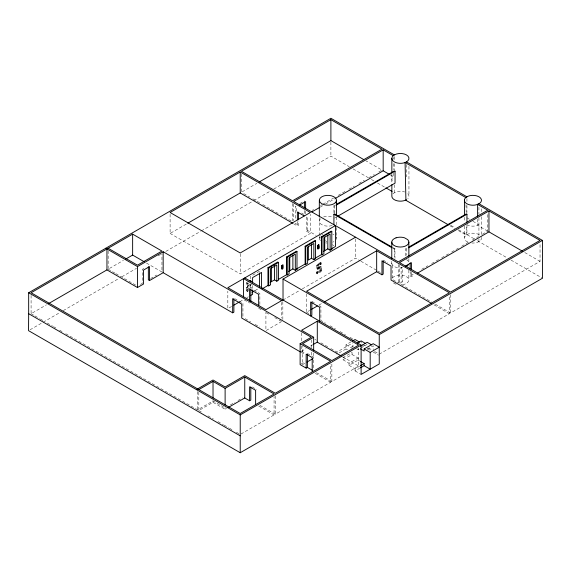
<?xml version="1.0" encoding="UTF-8"?>
<svg xmlns="http://www.w3.org/2000/svg" width="571" height="571" viewBox="0 0 571 571"><rect width="100%" height="100%" fill="white"/><g stroke="black" fill="none" stroke-linecap="round" stroke-linejoin="round"><path stroke-width="0.43" stroke-dasharray="2.85 2.14" d="M320.024 264.223L320.866 263.738L320.873 262.253L321.473 262.603L321.473 264.087L320.624 264.573L320.024 263.738L320.624 264.573M321.409 270.89L321.052 271.503A1.385 0.799 -60 0 1 320.567 271.939L317.19 273.88L316.591 273.53L316.577 271.989L317.362 271.532L317.968 272.303L317.362 271.532M393.312 173.156L393.005 176.874A8.551 4.932 0 0 0 393.005 181.806M249.134 282.731L247.065 284.415L246.458 284.065L246.458 282.588L249.099 281.046M31.091 295.378L31.091 313.7L46.415 304.85M108.155 250.883L108.155 269.205L123.457 260.369M170.108 214.239L170.108 233.432L187.06 223.646M242.204 191.806L256.857 183.348M30.092 329.767L42.432 322.644M43.203 322.194L60.176 312.401M63.26 310.617L118.789 278.555M121.873 276.778L136.533 268.313M158.124 255.851L161.208 254.066M165.84 251.397L200.549 231.355M201.32 230.912L252.996 201.078M253.767 200.628L270.733 190.835M273.816 189.051L330.894 156.104L349.245 166.696M143.821 268.506L142.307 269.376L142.307 283.337L139.545 284.929M150.616 278.541L156.661 275.051M299.882 203.526L304.414 200.906M312.094 210.435L313.629 209.55M320.538 205.56L322.073 204.675M322.843 204.225L333.592 198.023M338.196 195.361L345.112 191.371M348.945 189.158L354.327 186.053M358.931 183.391L364.305 180.286M368.916 177.631L374.291 174.526M378.894 171.864L381.963 170.094L365.961 160.851M320.21 207.145L324.82 204.482M325.584 204.04L334.799 198.722M293.508 223.711L297.37 225.945L298.576 225.245L298.576 220.884M333.914 212.612L333.914 205.796L335.448 204.91M307.641 230.477L307.641 216.516L306.434 217.216L306.434 231.176L307.641 230.477L316.134 235.38M334.442 218.122L336.74 216.794M170.108 233.432L240.227 273.916L310.346 233.432L310.346 214.239M259.505 271.239L250.548 276.414L250.548 279.94M246.458 284.065L247.307 283.573L247.914 283.923M247.364 285.671L249.755 284.287L250.362 284.636L247.971 286.021A1.385 0.799 -60 0 0 246.993 287.72L246.993 290.646A1.385 0.799 -60 0 0 247.122 291.139L247.479 291.346A1.385 0.799 -60 0 0 247.971 291.21L247.364 290.867A1.385 0.799 -60 0 1 246.879 290.996L246.522 290.789A1.385 0.799 -60 0 1 246.386 290.296L246.386 287.37A1.385 0.799 -60 0 1 247.364 285.671L247.971 286.021M251.233 284.137A1.235 0.714 -60 0 1 250.362 285.643L247.971 287.027L247.971 290.082L247.364 289.733L247.364 286.678L249.755 285.293A1.235 0.714 -60 0 0 250.598 284.065M247.364 289.733L250.748 287.363L251.354 288.127L250.748 287.363M251.354 287.713L250.569 288.162L249.962 287.813M232.668 298.869L233.882 298.169M248.713 290.082L247.357 290.867L247.964 291.217M255.03 290.56L258.763 288.412M231.576 306.477L227.836 308.64L227.836 291.189M239.813 301.724L243.553 299.561L249.598 303.051M246.9 297.634L248.328 296.806M321.416 270.882A1.385 0.799 -60 0 0 321.544 270.24L321.544 267.307A1.385 0.799 -60 0 0 320.567 266.743L318.175 268.12L317.569 267.77L317.569 265.151L320.024 263.738M317.569 265.151L318.175 265.501L320.624 264.087M317.569 267.77L319.96 266.393L320.567 266.743M320.873 262.253L317.569 264.145A1.235 0.714 -60 0 0 316.698 265.658L316.698 268.27A1.235 0.714 -60 0 0 317.569 268.777L319.96 267.399L320.567 267.749L320.567 270.804L317.968 272.303M317.569 268.777L318.175 269.127L320.567 267.749M317.362 271.953L319.96 270.454L320.567 270.804M316.577 271.989L317.183 272.338L317.968 271.882M316.591 273.53L319.967 271.575A1.385 0.799 -60 0 0 320.452 271.154L320.809 270.54A1.385 0.799 -60 0 0 320.938 269.89L320.938 266.957A1.385 0.799 -60 0 0 319.96 266.393M283.023 300.018L299.225 290.66M302.316 288.883L355.555 258.142L360.158 260.797M405.774 255.808L405.774 248.828L407.309 247.942M281.631 321.552L265.915 330.623L265.915 312.301M306.556 293.887L306.556 312.209L309.639 310.431M318.882 305.092L321.965 303.315M392.248 265.365L392.248 279.326L398.287 282.816L401.127 281.175L402.334 281.874L402.334 267.913L401.127 267.214L401.127 281.175M410.192 271.575L410.192 275.943L413.261 274.166M421.712 269.291L427.857 265.743M431.69 263.531L438.607 259.541M441.676 257.764L448.585 253.774M451.661 252.004L458.57 248.014M461.639 246.237L468.548 242.247M472.388 240.034L478.534 236.487M482.374 234.267L487.748 231.162L487.748 213.718M402.334 281.874L399.5 283.509L399.5 265.187M410.192 275.943L411.405 276.635L414.475 274.865M65.779 333.728L197.616 409.842L213.026 400.942L225.117 407.922M198.822 392.213L198.822 410.535L213.026 402.334L225.117 409.314L226.63 408.443M301.581 345.976L301.581 351.215L306.07 348.617M310.56 346.026L312.801 344.734M230.406 404.868L234.938 402.248M237.957 400.507L242.497 397.887M300.867 364.184L304.579 362.043M304.771 363.327L302.544 364.612L302.544 346.29M339.203 352.871L346.005 348.945L346.005 344.756L351.293 341.701M330.845 348.567L336.94 352.086L352.807 342.921M352.05 347.546L352.05 346.154L355.069 344.406M356.582 348.767L358.096 349.645L359.602 348.767M360.358 348.331L367.16 344.406L367.16 342.315M352.05 354.527L352.05 352.435L342.985 357.667L342.985 359.759L352.05 354.527L358.096 358.017L358.096 360.108L349.024 365.347L349.024 363.249L358.096 358.017M367.16 349.295L373.206 345.805L373.206 349.73M240.998 433.996L274.073 414.903L274.073 396.581M259.912 405.324L275.286 414.203L330.652 382.235L330.652 363.913M316.484 372.663L331.858 381.535L358.695 366.047L358.695 348.595M379.251 354.177L449.363 313.7L449.363 295.378M435.33 304.2L450.576 313.001L540.03 261.354L540.03 243.032M349.024 365.347L355.069 368.837L359.602 366.218M355.069 368.837L355.069 370.929L359.602 368.309M318.175 269.127A1.235 0.714 -60 0 1 317.305 268.62L317.305 266.007A1.235 0.714 -60 0 1 318.175 264.494L321.473 262.603M392.748 248.207L394.275 249.084L394.961 248.785L394.961 258.377M487.748 231.162L477.606 225.309L476.314 225.752A8.551 4.932 0 0 1 467.82 225.174L466.942 224.681M405.774 248.828L406.438 249.142L406.438 255.251M466.942 217.829L469.94 219.557M472.938 221.291L478.933 224.746M390.414 174.969L393.312 176.639M524.785 252.546L540.03 261.354M353.071 168.902L368.359 177.731M371.421 179.501L374.476 181.264M377.538 183.034L385.182 187.445M450.862 225.367L454.694 227.579M458.52 229.785L474.437 238.978M477.435 240.705L506.484 257.478M511.074 260.126L542.45 278.241M449.955 225.738L454.587 228.414M458.449 230.641L466.678 235.395L466.464 225.723M392.662 247.457L394.961 248.785M301.595 213.033L303.865 214.339M383.177 260.126L387.709 262.746M243.724 193.576L249.82 197.095M252.867 198.858L259.734 202.819M262.781 204.575L291.745 221.298M295.107 223.24L298.576 225.245M319.218 237.165L320.766 238.05M325.391 240.726L326.94 241.619M332.343 244.738L333.885 245.63M360.929 261.24L377.038 270.547M377.809 270.989L380.878 272.76M401.02 284.394L431.519 301.995M306.434 231.176L310.346 233.432M434.017 304.835L449.363 313.7M320.866 263.252L321.473 263.595M320.866 263.738L321.473 264.087M317.569 264.145L318.175 264.494M320.652 266.322L321.259 266.671M320.938 266.957L321.544 267.307M316.698 265.658L317.305 266.007M320.938 269.89L321.544 270.24M316.698 268.27L317.305 268.62M316.955 268.841L317.562 269.184M319.96 271.589L320.574 271.924M316.577 272.403L317.183 272.752L317.19 273.88M311.852 301.31L315.635 303.486M319.41 305.671L320.923 306.541L320.923 320.502L325.527 323.157M306.556 312.209L308.825 313.522M330.131 325.82L335.505 328.925M340.109 331.58L345.484 334.685M350.087 337.34L353.156 339.11M362.364 344.427L365.433 346.204M368.502 347.975L371.578 349.745M374.647 351.522L378.48 353.735M361.115 345.105L364.141 346.847M367.16 348.595L370.186 350.337M373.206 352.086L378.494 355.141M246.458 282.588L247.065 282.938L247.065 284.415M247.914 283.437L247.307 283.088L247.307 283.573M249.755 285.293L250.362 285.643M246.458 283.573L247.065 283.923M352.05 346.154L353.563 347.025M253.824 290.139L259.869 293.63L259.869 304.971M247.364 286.678L247.971 287.027M346.005 344.756L352.05 348.246M246.386 287.37L246.993 287.72M246.386 290.296L246.993 290.646M246.672 290.932L247.279 291.281M346.005 348.945L347.518 349.816M358.096 360.108L359.602 360.986M314.842 339.324L316.363 340.209M320.938 342.843L327.797 346.804M258.663 308.29L261.725 310.053M266.322 312.708L269.384 314.478M274.744 317.569L280.868 321.109M342.6 356.747L358.695 366.047M342.985 359.759L349.024 363.249M234.638 298.604L242.19 302.965M355.069 370.929L361.115 374.419M307.384 353.449L313.408 356.932L313.408 370.015M245.245 318.689L250.605 321.78M255.194 324.435L259.791 327.083M301.581 351.215L305.357 353.392M146.519 263.088L161.95 271.996L161.95 253.674M301.21 352.393L305.071 354.627M315.278 373.355L330.652 382.235M108.155 269.205L115.099 273.209M115.87 273.659L136.697 285.686M252.311 386.981L256.836 389.593M258.699 406.024L274.073 414.903M31.091 313.7L34.174 315.478M34.945 315.92L39.57 318.597M40.341 319.039L44.195 321.266M47.279 323.043L52.675 326.162M53.446 326.605L56.529 328.382M59.612 330.166L62.696 331.944M198.822 410.535L202.655 412.747M208.022 415.852L213.39 418.95M217.994 421.605L223.361 424.703M224.125 425.145L228.728 427.8M229.492 428.243L233.325 430.455M236.394 432.226L240.227 434.445M406.438 259.612L407.723 260.576A8.551 4.932 0 0 1 408.572 261.768M333.914 205.796L334.442 206.188L334.442 213.012M466 204.618L466.172 212.533M481.424 208.779L481.424 212.298M481.424 216.695L481.424 236.929M478.933 207.244L478.933 214.246M478.933 217.744L478.933 235.373M478.933 238.914L478.933 241.569M477.606 219.2L477.606 225.309M466.942 198.572L466.942 202.07M466.942 205.574L466.942 212.576M466.942 224.91L466.942 234.652M464.451 217.294L464.451 221.691M464.451 226.095L464.451 237.529M450.576 294.679L450.576 313.001M411.405 272.274L411.405 276.635M408.95 166.318L408.95 196.231M408.865 258.684L408.865 263.045M408.865 270.154L408.865 279.933M406.452 164.534L406.452 176.846M398.287 264.494L398.287 282.816M394.361 156.675L394.361 160.194M394.361 163.713L394.361 169.873M394.361 184.826L394.361 192.741M394.275 249.084L394.275 257.814M393.312 157.446L393.312 159.195M393.312 163.556L393.312 169.666M391.856 174.105L391.856 183.791M391.77 261.304L391.77 264.823M361.115 340.916L361.115 343.014M358.096 348.246L358.096 349.645M355.555 238.949L355.555 258.142M336.94 352.086L336.94 354.177M336.419 216.994L336.419 226.673M336.419 227.551L336.419 238.107M331.858 364.091L331.858 381.535M330.894 142.022L330.894 156.104M319.96 267.399L319.96 270.454M319.325 217.729L319.325 235.445M319.325 236.33L319.325 238.107M318.175 265.501L318.175 268.12M317.183 272.338L317.183 272.752M313.665 352.957L313.665 358.188M311.252 339.866L311.252 347.725M311.252 352.086L311.252 356.447M305.621 211.206L305.621 213.818M304.414 210.506L304.414 214.867M301.581 332.893L301.581 341.615M297.37 221.577L297.37 225.945M296.556 211.206L296.556 206.845L295.343 206.145L295.343 220.106M293.715 204.118L293.715 220.691M292.509 203.419L292.509 220.87M282.838 301.659L282.838 320.852M281.631 302.352L281.631 318.061M275.286 395.881L275.286 414.203M252.603 285.529L252.603 289.054M250.548 284.344L250.548 288.748M242.946 303.401L242.946 316.491M241.433 173.934L241.433 192.256M240.227 253.845L240.227 273.916M225.117 407.573L225.117 409.314M213.026 400.592L213.026 402.334M197.616 391.52L197.616 409.842M481.396 237.4A8.551 4.932 0 0 1 479.79 241.062L478.227 241.983A8.551 4.932 0 0 1 471.932 243.01M467.82 242.061A8.551 4.932 0 0 1 466.093 235.159L467.649 234.231A8.551 4.932 0 0 1 479.654 235.052M407.808 193.762A8.551 4.932 0 0 1 407.808 198.701M393.005 193.762A8.551 4.932 0 0 1 404.682 191.956M332.144 225.495A8.551 4.932 0 0 1 321.088 224.225A8.551 4.932 0 0 1 321.83 217.729M323.6 216.944A8.551 4.932 0 0 1 332.144 216.944M402.534 267.813A8.551 4.932 0 0 1 392.063 261.768M333.914 241.597A8.551 4.932 0 0 1 332.772 242.154M327.126 243.025A8.551 4.932 0 0 1 325.663 242.875M320.467 240.577A8.551 4.932 0 0 1 320.467 235.645M321.83 234.617A8.551 4.932 0 0 1 322.972 234.067M332.772 234.067A8.551 4.932 0 0 1 333.914 234.617M336.126 236.829A8.551 4.932 0 0 1 336.126 239.385M402.534 284.701A8.551 4.932 0 0 0 407.723 277.47L404.589 275.665A8.551 4.932 0 0 0 396.046 275.665L394.275 276.45A8.551 4.932 0 0 0 392.063 278.662M396.046 284.208A8.551 4.932 0 0 1 392.912 282.402"/><path stroke-width="0.86" d="M282.217 266.935C282.295 264.994 282.966 267.342 282.274 266.964M282.566 268.406L282.809 267.335L282.202 267.678L282.502 268.37M318.425 245.758L318.126 246.8L318.789 246.486L318.425 245.758L318.789 246.486M318.475 248.278C319.039 245.444 318.518 249.698 318.111 247.55L318.775 247.236M406.452 161.893A8.551 4.932 0 0 0 406.452 154.912A8.551 4.932 0 0 0 394.361 154.912L393.005 155.933A8.551 4.932 0 0 0 394.361 161.893L396.131 162.678A8.551 4.932 0 0 0 404.682 162.678L406.452 161.893L466.942 196.824M333.914 224.71L333.914 214.239L334.442 213.847L391.892 247.015M315.649 257.935L321.473 254.58L321.473 236.779L331.266 231.127L331.808 231.441L331.808 249.234L331.266 248.92L335.427 246.522L335.427 225.581L227.836 287.698L265.915 309.682L282.838 299.911M240.227 435.837L28.671 313.7L28.671 292.759L330.894 118.268L394.361 154.912M108.155 248.264L137.468 265.187L161.95 251.054L132.636 234.131L31.091 292.759L240.227 413.504L274.073 393.961L244.759 377.038L225.117 388.38L213.026 381.399L198.822 389.6M240.227 172.014L170.108 212.498L240.227 252.974L310.346 212.498L240.227 172.014L240.227 192.955L292.737 223.268M330.894 119.667L241.433 171.314L292.509 200.799L381.963 149.152L330.894 119.667L330.894 140.609L259.17 182.013M28.671 313.7L28.55 330.659L240.227 452.732L542.45 278.241L542.45 240.412L478.933 203.74M48.713 303.522L106.948 269.897L137.468 287.527L143.514 284.037L143.514 270.076L149.559 266.586L149.559 280.547L148.353 279.847L148.353 266.757M125.748 259.041L132.636 255.073L144.206 261.754M187.83 223.204L240.227 192.955M105.735 248.264L137.468 266.586L163.163 251.754L311.252 337.254L300.125 343.671L300.125 364.612L306.17 368.102L307.384 367.403L312.658 370.451M149.559 280.547L163.163 272.695L232.668 312.822L233.882 312.13L233.882 299.911M393.312 155.705L383.177 149.852L293.715 201.499L398.287 261.875L487.748 210.228L477.606 204.368L477.606 216.587M299.575 205.096L305.621 201.606L305.621 208.586M311.766 212.019L319.446 207.587M335.57 198.28L383.177 170.793L389.693 174.555M336.212 204.468L394.361 170.9L395.046 171.2L395.046 183.134L338.275 215.909M335.976 205.303L395.046 171.2M262.275 288.755L267.97 285.464L267.97 267.671L277.763 262.018L278.484 262.432L278.484 280.233L276.799 281.203L274.501 279.883L270.147 282.395M278.498 279.383L286.656 274.68L286.656 256.879L296.449 251.226L296.991 251.54L296.991 269.341L295.307 270.311L292.887 268.92L288.526 271.432M296.991 269.341L296.449 269.027L305.135 264.009L305.135 246.215L314.921 240.562L315.527 240.905L315.527 258.706L313.843 259.677L311.423 258.285L308.311 260.083L308.311 246.444M286.656 256.879L287.199 257.193L296.991 251.54M321.473 236.779L322.015 237.093L331.808 231.441M305.135 246.215L305.735 246.565L315.527 240.905M267.97 267.671L268.691 268.084L278.484 262.432M281.874 265.422L282.959 265.001L282.959 268.655C281.003 270.625 281.003 264.823 282.959 265.001M317.783 245.294L318.868 244.873L318.868 248.521C316.912 250.491 316.912 244.688 318.868 244.873M252.047 292.288L253.538 291.424M323.464 251.397L327.825 248.885L330.124 250.212L331.808 249.234M233.825 305.178L239.063 302.159M250.469 295.571L252.603 294.336L252.603 289.932M286.656 274.68L287.199 274.994L289.076 273.909L289.076 257.714L295.307 254.116L295.307 270.311M305.135 264.009L305.735 264.359L307.619 263.274L307.619 247.079L313.843 243.489L313.843 259.677M321.473 254.58L322.015 254.894L323.9 253.802L323.9 237.615L330.124 234.017L330.124 250.212M267.97 285.464L268.691 285.885L270.575 284.801L270.575 268.606L276.799 265.015L276.799 281.203M283.023 300.018L283.023 279.076L355.555 237.201M376.674 250.79L306.556 291.267L379.251 333.243L449.363 292.759L376.674 250.79L376.674 271.725L324.278 301.98M408.843 247.057L466.336 213.868L466.942 214.211L466.942 222.062M408.736 247.814L466.942 214.211M311.181 309.539L317.34 305.977M488.954 210.927L399.5 262.574L450.576 292.059L540.03 240.412L488.954 210.927L488.954 231.862L417.544 273.095M376.674 271.725L381.97 274.787L383.177 274.087L383.177 261.004M405.36 266.172L411.405 262.681L411.405 269.662M196.403 389.6L213.026 380L225.117 386.981L244.759 375.639L275.286 393.262L330.652 361.3L300.125 343.671M313.665 337.254L302.544 343.671L331.858 360.601L358.695 345.105L317.29 321.202L301.581 330.274L313.665 337.254L313.665 350.337M313.55 344.299L317.29 342.136L341.065 355.861M228.136 407.573L244.759 397.973L249.598 400.763L250.805 400.071L250.805 386.988M306.991 362.043L312.922 358.617M352.807 340.83L355.069 339.524L359.602 342.136M357.339 343.1L361.115 340.916L365.647 343.535M28.671 292.759L240.227 414.896L361.115 345.105L361.115 374.419L379.251 363.948L379.251 334.635L542.45 240.412M360.358 346.24L367.16 342.315L371.692 344.927M364.141 348.945L373.206 343.706L379.251 347.197L370.186 352.435L364.141 348.945L364.141 351.037L360.358 348.86M360.358 365.783L364.141 363.599L364.141 365.697L370.186 369.187L370.186 352.435M360.358 367.874L364.141 365.697M465.843 197.58L405.082 162.499L405.917 200.314L448.406 224.846M330.894 140.609L363.67 159.53M488.954 231.862L522.501 251.226M385.946 187.888L392.07 191.421M333.914 214.239L391.984 247.764M304.165 215.909L297.37 211.984L297.37 219.835M431.712 303.508L391.035 280.018L391.035 266.065L381.97 260.826L381.97 274.787M318.868 248.521L318.689 244.766M314.921 258.356L315.527 258.706M283.023 279.076L379.251 334.635M244.759 277.927L361.115 345.105M281.631 300.61L243.553 278.627L243.553 296.949M360.358 361.422L364.141 363.599M300.439 351.95L241.74 318.061L241.74 304.1L232.668 298.869L232.668 312.822M282.517 265.893L282.881 266.621M464.451 199.7L464.451 215.531M410.192 262.853L410.192 268.962M408.865 242.104L408.865 256.065M391.856 158.403L391.856 172.363M391.856 184.676L391.856 196.231A8.551 4.932 0 0 0 397.13 200.792A8.551 4.932 0 0 0 406.452 199.722M391.77 242.104L391.77 258.684M383.177 149.852L383.177 170.793M336.419 200.278L336.419 215.238M327.825 235.252L327.825 248.885M324.713 237.044L324.713 250.683M322.015 237.093L322.015 254.894M319.71 321.202L319.71 307.241L310.645 302.009L310.645 315.963L311.852 315.271L311.852 302.18M319.325 200.278L319.325 216.859M317.961 245.394L317.961 249.042M317.29 321.202L317.29 342.136M312.201 371.585L312.201 357.632L306.17 354.148L306.17 368.102M311.423 244.645L311.423 258.285M307.384 354.32L307.384 367.403M305.735 246.565L305.735 264.359M304.414 201.784L304.414 207.887M298.576 212.155L298.576 219.136M292.887 255.28L292.887 268.92M289.775 257.078L289.775 270.711M287.199 257.193L287.199 274.994M282.053 265.529L282.053 269.177M274.501 265.394L274.501 279.883M271.389 267.185L271.389 281.674M268.691 268.084L268.691 285.885M261.561 288.284L261.561 272.431L252.603 277.599L252.603 282.888M259.505 273.002L259.505 287.099M258.663 305.671L258.663 294.329L249.598 289.097L249.598 300.439M255.622 404.247L255.622 390.293L249.598 386.81L249.598 400.763M250.805 289.269L250.805 301.481M244.759 377.038L244.759 397.973M240.227 414.896L240.227 452.732M225.117 388.38L225.117 404.953M213.026 381.399L213.026 397.973M163.163 251.754L163.163 272.695M137.468 266.586L137.468 287.527M132.636 234.131L132.636 255.073M106.948 248.963L106.948 269.897M408.572 264.323A8.551 4.932 0 0 1 406.359 266.536M250.626 281.168A1.235 0.714 -60 0 0 249.755 280.668L250.362 281.018A1.235 0.714 -60 0 1 251.233 281.517M466.093 197.323L465.001 198.451A8.551 4.932 0 0 0 466.222 203.333L467.82 204.232A8.551 4.932 0 0 0 476.314 204.818L479.79 203.233A8.551 4.932 0 0 0 478.905 196.745A8.551 4.932 0 0 0 467.649 196.403L466.093 197.323M335.277 202.748L333.914 203.768A8.551 4.932 0 0 1 321.83 203.768A8.551 4.932 0 0 1 321.83 196.788A8.551 4.932 0 0 1 333.914 196.788L335.277 197.816A8.551 4.932 0 0 1 335.277 202.748M396.046 237.836L394.275 238.614A8.551 4.932 0 0 0 393.769 245.28A8.551 4.932 0 0 0 405.224 246.151A8.551 4.932 0 0 0 407.723 239.642L404.589 237.836A8.551 4.932 0 0 0 396.046 237.836"/></g></svg>
